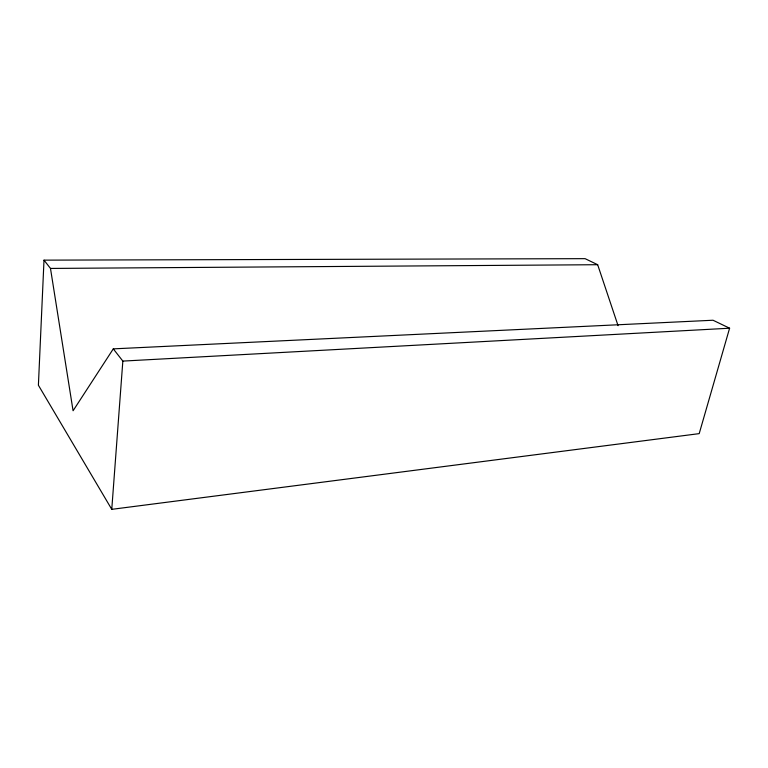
<?xml version="1.0" encoding="UTF-8"?>
<svg xmlns="http://www.w3.org/2000/svg" width="768" height="768" viewBox="0 0 768 768"><rect width="100%" height="100%" fill="white"/><g stroke="black" fill="none" stroke-linecap="round" stroke-linejoin="round"><path stroke-width="1.15" d="M44.006 260.141L38.4 385.229L111.763 509.338L699.197 433.632L729.6 328.214L713.021 320.237L113.29 348.864L73.075 410.774L50.486 268.435L44.006 260.141L585.091 258.662L597.667 264.71L618.067 325.68M111.763 509.338L122.842 361.094L113.29 348.864M122.842 361.094L729.6 328.214M50.486 268.435L597.667 264.71"/></g></svg>
